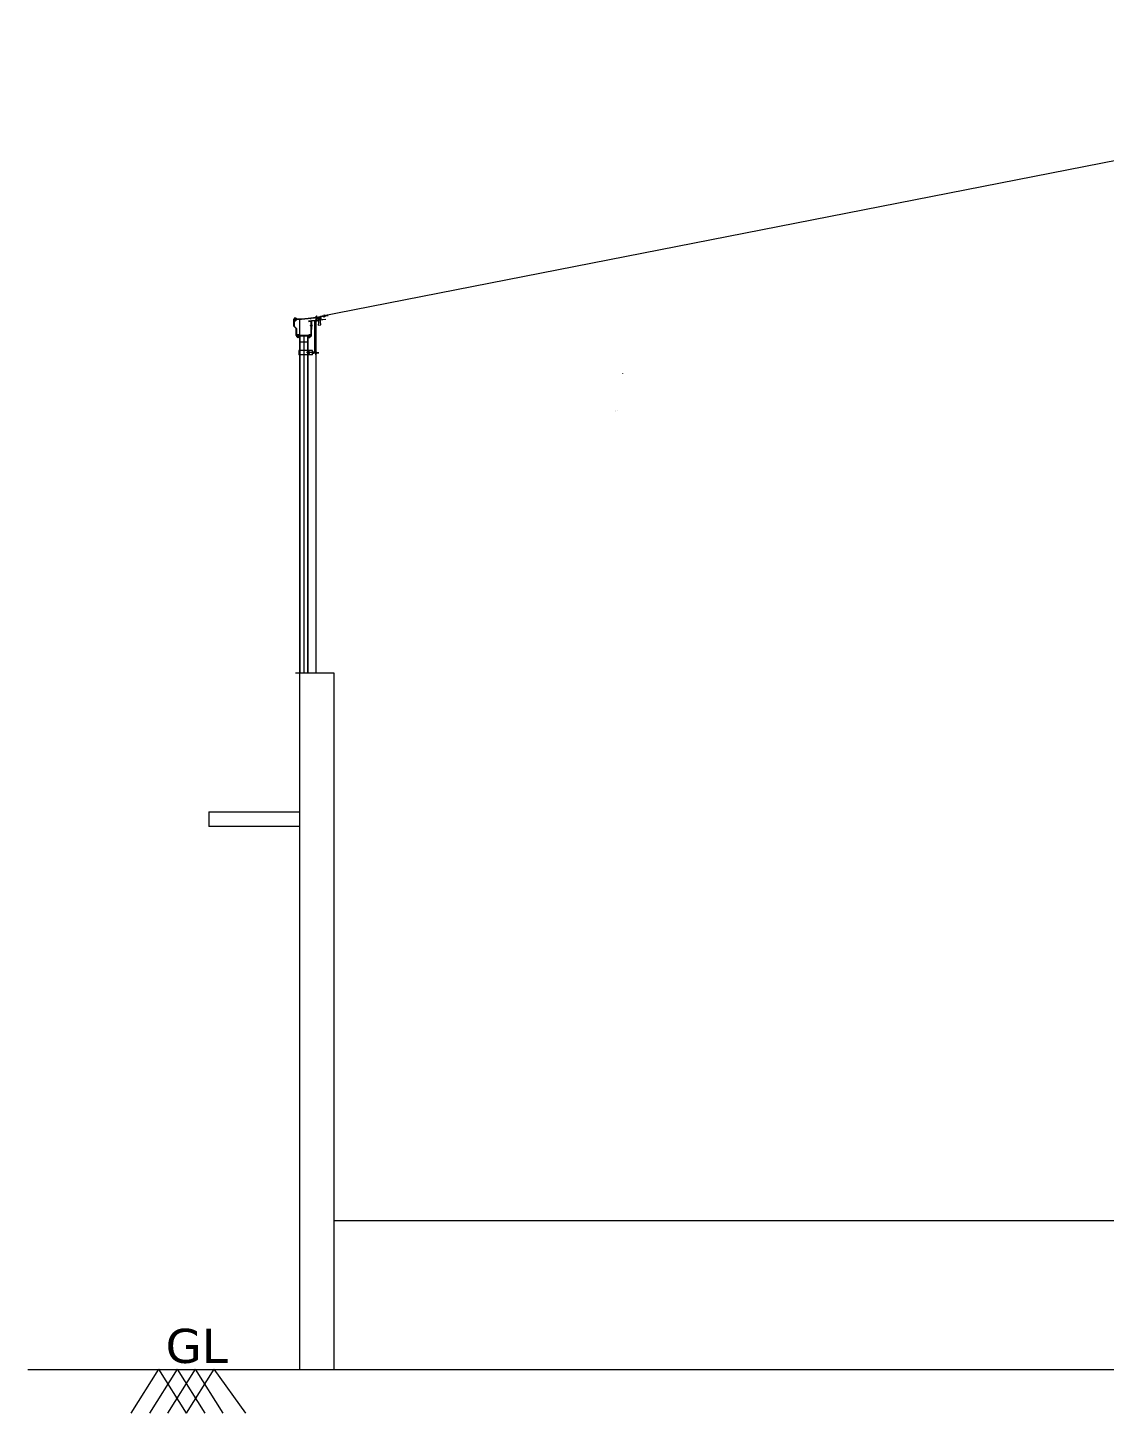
# Model space of a CAD drawing. Header units: metres. Extents: x 1610 to 5629, y 732 to 3974.
# Drawn here: x 1609.51 to 1616.73, y 902.48 to 911.77 of the extents above; entities that cross this region are included whole.
import ezdxf
from ezdxf.enums import TextEntityAlignment as Align

# ---------------------------------------------------------------- set-up
doc = ezdxf.new("R2010")
doc.units = ezdxf.units.M
doc.header["$MEASUREMENT"] = 0
doc.layers.get('0').update_dxf_attribs({"lineweight": 0})
doc.styles.get("Standard").update_dxf_attribs({"font": 'verdana.ttf', "height": 0.23})

# ---------------------------------------------------------------- blocks, each defined once
blk = doc.blocks.new('SRW-20')
for p, q in [((-5.1, 1.7), (-2.7, 2)), ((-5.1, 1.7), (-5.1, 1.4)), ((-5.1, 1.4), (5.1, 1.4)), ((-3.4, 1.4), (-3.4, 0)), ((-3.4, 0), (3.4, 0)), ((-2.7, 4.7), (-2.7, 2)), ((-2.7, 2), (2.7, 2)), ((-2, 5.4), (2, 5.4)), ((-1.4, 4.7), (-1.4, 2)), ((1.4, 4.7), (1.4, 2)), ((2.7, 4.7), (2.7, 2)), ((5.1, 1.7), (2.7, 2)), ((3.4, 1.4), (3.4, 0)), ((5.1, 1.7), (5.1, 1.4)), ((-1.9, -0.4), (-1.4, 0)), ((-1.9, -1.9), (-1.4, -1.4)), ((-1.9, -3.3), (-1.4, -2.9)), ((-1.9, -4.7), (-1.4, -4.3)), ((-1.9, -6.1), (-1.4, -5.7)), ((-1.9, -7.5), (-1.4, -7.1)), ((-1.9, -8.9), (-1.4, -8.5)), ((-1.8, -0.6), (-1.4, -0.7)), ((-1.8, -2), (-1.4, -2.1)), ((-1.8, -3.4), (-1.4, -3.5)), ((-1.8, -4.9), (-1.4, -5)), ((-1.8, -6.3), (-1.4, -6.4)), ((-1.8, -7.7), (-1.4, -7.8)), ((-1.8, -9.1), (-1.4, -9.2)), ((-1.4, 0), (-1.4, 0)), ((-1.4, -0.7), (-1.4, -1.4)), ((-1.4, -2.1), (-1.4, -2.8)), ((-1.4, -3.5), (-1.4, -4.3)), ((-1.4, -5), (-1.4, -5.7)), ((-1.4, -6.4), (-1.4, -7.1)), ((-1.4, -7.8), (-1.4, -8.5)), ((-1.4, -9.2), (-1.4, -9.9)), ((-1.4, -9.9), (1.4, -9.9)), ((-1.4, -9.9), (-1.4, -12.6)), ((-1.4, -12.6), (0, -14.6)), ((-1.3, -0.7), (0.9, 0)), ((-1.3, -1.4), (1.3, -0.6)), ((-1.3, -2.1), (1.3, -1.3)), ((-1.3, -2.8), (1.3, -2)), ((-1.3, -3.5), (1.3, -2.7)), ((-1.3, -4.2), (1.3, -3.4)), ((-1.3, -5), (1.3, -4.1)), ((-1.3, -5.7), (1.3, -4.8)), ((-1.3, -6.4), (1.3, -5.5)), ((-1.3, -7.1), (1.3, -6.3)), ((-1.3, -7.8), (1.3, -7)), ((-1.3, -8.5), (1.3, -7.7)), ((-1.3, -9.2), (1.3, -8.4)), ((-1.1, -9.9), (1.3, -9.1)), ((0, -14.6), (1, -9.9)), ((0, -14.6), (1.4, -12.6)), ((1.1, -9.9), (1.3, -9.8)), ((1.4, 0), (1.4, -0.6)), ((1.8, -0.7), (1.4, -0.6)), ((1.4, -1.3), (1.9, -0.9)), ((1.4, -1.3), (1.4, -2)), ((1.8, -2.1), (1.4, -2)), ((1.4, -2.7), (1.9, -2.3)), ((1.4, -2.7), (1.4, -3.4)), ((1.8, -3.5), (1.4, -3.4)), ((1.4, -4.1), (1.9, -3.7)), ((1.4, -4.1), (1.4, -4.8)), ((1.8, -4.9), (1.4, -4.8)), ((1.4, -5.5), (1.9, -5.1)), ((1.4, -5.5), (1.4, -6.3)), ((1.8, -6.3), (1.4, -6.3)), ((1.4, -6.9), (1.9, -6.5)), ((1.4, -7), (1.4, -7.7)), ((1.8, -7.8), (1.4, -7.7)), ((1.4, -8.4), (1.9, -7.9)), ((1.4, -8.4), (1.4, -9.1)), ((1.8, -9.2), (1.4, -9.1)), ((1.4, -9.8), (1.9, -9.4)), ((1.4, -9.8), (1.4, -9.9)), ((1.4, -9.9), (1.4, -12.6))]:
    blk.add_line(p, q)
for centre, radius, start, end in [((-2, 4.7), 0.676, 0, 180), ((0, 3.7), 1.69, 36.8699, 143.1301), ((-1.3, -0.1), 0.101, 107.24924, 129.82948), ((2, 4.7), 0.676, 0, 180), ((-1.8, -0.5), 0.101, 129.82948, 257.97276), ((-1.8, -1.9), 0.101, 129.82948, 257.97276), ((-1.8, -3.3), 0.101, 129.82948, 257.97276), ((-1.8, -4.8), 0.101, 129.82948, 257.97276), ((-1.8, -6.2), 0.101, 129.82948, 257.97276), ((-1.8, -7.6), 0.101, 129.82948, 257.97276), ((-1.8, -9), 0.101, 129.82948, 257.97276), ((-1.4, -0.6), 0.101, 257.97276, 287.24924), ((-1.3, -1.5), 0.101, 107.24924, 129.82948), ((-1.4, -2), 0.101, 257.97276, 287.24924), ((-1.3, -2.9), 0.101, 107.24924, 129.82948), ((-1.4, -3.4), 0.101, 257.97276, 287.24924), ((-1.3, -4.3), 0.101, 107.24924, 129.82948), ((-1.4, -4.9), 0.101, 257.97276, 287.24924), ((-1.3, -5.8), 0.101, 107.24924, 129.82948), ((-1.4, -6.3), 0.101, 257.97276, 287.24924), ((-1.3, -7.2), 0.101, 107.24924, 129.82948), ((-1.4, -7.7), 0.101, 257.97276, 287.24924), ((-1.3, -8.6), 0.101, 107.24924, 129.82948), ((-1.4, -9.1), 0.101, 257.97276, 287.24924), ((1.4, -0.7), 0.101, 77.97276, 107.24924), ((1.3, -1.2), 0.101, 287.24924, 309.82948), ((1.3, -1.2), 0.101, 287.24924, 309.82948), ((1.4, -2.1), 0.101, 77.97276, 107.24924), ((1.3, -2.6), 0.101, 287.24924, 309.82948), ((1.3, -2.6), 0.101, 287.24924, 309.82948), ((1.4, -3.5), 0.101, 77.97276, 107.24924), ((1.4, -3.5), 0.101, 77.97276, 107.24924), ((1.3, -4), 0.101, 287.24924, 309.82948), ((1.4, -4.9), 0.101, 77.97276, 107.24924), ((1.3, -5.4), 0.101, 287.24924, 309.82948), ((1.4, -6.4), 0.101, 77.97276, 107.24924), ((1.3, -6.9), 0.101, 287.24924, 309.82948), ((1.4, -7.8), 0.101, 77.97276, 107.24924), ((1.3, -8.3), 0.101, 287.24924, 309.82948), ((1.4, -9.2), 0.101, 77.97276, 107.24924), ((1.3, -9.7), 0.101, 287.24924, 309.82948), ((1.8, -0.8), 0.101, 309.82948, 77.97276), ((1.8, -2.2), 0.101, 309.82948, 77.97276), ((1.8, -3.6), 0.101, 309.82948, 77.97276), ((1.8, -5), 0.101, 309.82948, 77.97276), ((1.8, -6.4), 0.101, 309.82948, 77.97276), ((1.8, -7.9), 0.101, 309.82948, 77.97276), ((1.8, -9.3), 0.101, 309.82948, 77.97276)]:
    blk.add_arc(centre, radius, start, end)
blk = doc.blocks.new('SRW-55')
for p, q in [((-7, 2), (-4, 3)), ((-7, 2), (7, 2)), ((-7, 2), (-7, 2)), ((-5, 2), (-5, 0)), ((-5, 0), (5, 0)), ((-4, 6), (-4, 3)), ((-4, 3), (4, 3)), ((-3, 7), (3, 7)), ((-2, 6), (-2, 3)), ((-2, -1), (0, 0)), ((-2, 0), (-2, -1)), ((2, 6), (2, 3)), ((2, 0), (2, 0)), ((4, 6), (4, 3)), ((7, 2), (4, 3)), ((5, 2), (5, 0)), ((7, 2), (7, 2)), ((-2, -2), (2, 0)), ((-2, -1), (-2, -1)), ((-2, -1), (-2, -2)), ((-2, -2), (2, -1)), ((-2, -3), (2, -2)), ((-2, -3), (-2, -2)), ((-2, -2), (-2, -2)), ((-2, -3), (-2, -3)), ((-2, -4), (2, -3)), ((-2, -3), (-2, -4)), ((-2, -5), (2, -4)), ((-2, -5), (-2, -4)), ((-2, -5), (-2, -30)), ((-2, -5), (-2, -5)), ((-2, -30), (-2, -31)), ((-2, -31), (2, -30)), ((-2, -32), (2, -31)), ((-2, -32), (-2, -31)), ((-2, -32), (-2, -33)), ((-2, -33), (2, -32)), ((-2, -32), (-2, -32)), ((-2, -34), (2, -33)), ((-2, -34), (-2, -33)), ((-2, -34), (-2, -35)), ((-2, -35), (2, -34)), ((-2, -34), (-2, -34)), ((-2, -36), (2, -35)), ((-2, -36), (-2, -35)), ((-2, -36), (-2, -37)), ((-2, -37), (2, -36)), ((-2, -36), (-2, -36)), ((-2, -37), (-2, -37)), ((-2, -38), (2, -37)), ((-2, -38), (-2, -39)), ((-2, -38), (-2, -38)), ((-2, -39), (2, -38)), ((-2, -40), (2, -39)), ((-2, -39), (-2, -39)), ((-2, -40), (-2, -41)), ((-2, -41), (2, -40)), ((-2, -40), (-2, -40)), ((-2, -41), (2, -41)), ((-2, -41), (-2, -41)), ((-2, -41), (-2, -45)), ((-2, -45), (0, -48)), ((-1, -41), (2, -41)), ((0, -48), (1, -41)), ((0, -48), (2, -45)), ((2, 0), (2, -1)), ((2, -1), (2, -1)), ((2, -2), (2, -2)), ((2, -2), (2, -3)), ((2, -3), (2, -3)), ((2, -4), (2, -4)), ((2, -4), (2, -5)), ((2, -5), (2, -30)), ((2, -30), (2, -30)), ((2, -30), (2, -31)), ((2, -31), (2, -32)), ((2, -32), (2, -32)), ((2, -32), (2, -33)), ((2, -33), (2, -34)), ((2, -34), (2, -34)), ((2, -34), (2, -35)), ((2, -35), (2, -36)), ((2, -36), (2, -36)), ((2, -36), (2, -37)), ((2, -37), (2, -38)), ((2, -38), (2, -39)), ((2, -38), (2, -38)), ((2, -39), (2, -40)), ((2, -40), (2, -40)), ((2, -40), (2, -40)), ((2, -41), (2, -41)), ((2, -41), (2, -45))]:
    blk.add_line(p, q)
for centre, radius, start, end in [((-3, 6), 0.902, 360, 180), ((0, 5), 2.25, 36.8699, 143.1301), ((3, 6), 0.902, 360, 180), ((-2, -1), 0.135, 129.8295, 257.9728), ((-2, -3), 0.135, 129.8295, 257.9728), ((-2, -5), 0.135, 129.8295, 257.9728), ((-2, -32), 0.135, 129.8295, 257.9728), ((-2, -34), 0.135, 129.8295, 257.9728), ((-2, -36), 0.135, 129.8295, 257.9728), ((-2, -38), 0.135, 129.8295, 257.9728), ((-2, -39), 0.135, 129.8295, 257.9728), ((-2, -41), 0.135, 129.8295, 233.3696), ((-2, -1), 0.135, 107.2492, 129.8295), ((-2, -1), 0.135, 257.9728, 287.2492), ((-2, -3), 0.135, 107.2492, 129.8295), ((-2, -3), 0.135, 257.9728, 287.2492), ((-2, -4), 0.135, 107.2492, 129.8295), ((-2, -5), 0.135, 257.9728, 287.2492), ((-2, -31), 0.135, 107.2492, 129.8295), ((-2, -32), 0.135, 257.9728, 287.2492), ((-2, -33), 0.135, 107.2492, 129.8295), ((-2, -34), 0.135, 257.9728, 287.2492), ((-2, -35), 0.135, 107.2492, 129.8295), ((-2, -36), 0.135, 257.9728, 287.2492), ((-2, -37), 0.135, 107.2492, 129.8295), ((-2, -38), 0.135, 257.9728, 287.2492), ((-2, -39), 0.135, 107.2492, 129.8295), ((-2, -40), 0.135, 257.9728, 287.2492), ((-2, -41), 0.135, 107.2492, 129.8295), ((2, 0), 0.135, 287.2492, 309.8295), ((2, -1), 0.135, 77.9728, 107.2492), ((2, -2), 0.135, 309.8295, 77.9728), ((2, -2), 0.135, 287.2492, 309.8295), ((2, -3), 0.135, 77.9728, 107.2492), ((2, -3), 0.135, 309.8295, 77.9728), ((2, -4), 0.135, 287.2492, 309.8295), ((2, -30), 0.135, 77.9728, 107.2492), ((2, -30), 0.135, 309.8295, 77.9728), ((2, -31), 0.135, 287.2492, 309.8295), ((2, -32), 0.135, 77.9728, 107.2492), ((2, -32), 0.135, 309.8295, 77.9728), ((2, -33), 0.135, 287.2492, 309.8295), ((2, -34), 0.135, 77.9728, 107.2492), ((2, -34), 0.135, 309.8295, 77.9728), ((2, -35), 0.135, 287.2492, 309.8295), ((2, -36), 0.135, 77.9728, 107.2492), ((2, -36), 0.135, 309.8295, 77.9728), ((2, -37), 0.135, 287.2492, 309.8295), ((2, -38), 0.135, 77.9728, 107.2492), ((2, -38), 0.135, 309.8295, 77.9728), ((2, -39), 0.135, 287.2492, 309.8295), ((2, -40), 0.135, 77.9728, 107.2492), ((2, -40), 0.135, 309.8295, 77.9728), ((2, -40), 0.135, 287.2492, 309.8295)]:
    blk.add_arc(centre, radius, start, end)

msp = doc.modelspace()

# ---------------------------------------------------------------- hatches: boundary and pattern name
h = msp.add_hatch()
h.set_pattern_fill('ANSI32', scale=0.001399, style=0)
h.set_pattern_definition([(135, (1482.31513513, 920.3593268), (0.0003708921155, 0.0003708921155), []), (135, (1482.31488787, 920.3593268), (0.0003708921155, 0.0003708921155), [])])
h.paths.add_polyline_path([(1611.3269, 909.707), (1611.3269, 909.7078), (1611.3328, 909.7078), (1611.3328, 909.707), (1611.3317, 909.707)])
h.paths.add_polyline_path([(1611.3235, 909.707), (1611.3235, 909.7078), (1611.3269, 909.7078), (1611.3269, 909.707)])
h.paths.add_polyline_path([(1611.3202, 909.707), (1611.3202, 909.7078), (1611.3235, 909.7078), (1611.3235, 909.707)])
h.paths.add_polyline_path([(1611.3202, 909.7078), (1611.3202, 909.707), (1611.314, 909.707), (1611.3135, 909.7078)])
h.paths.add_polyline_path([(1611.3124, 909.707), (1611.3124, 909.7078), (1611.3135, 909.7078), (1611.314, 909.707)])
h = msp.add_hatch()
h.set_pattern_fill('ANSI32', scale=0.001399, style=0)
h.set_pattern_definition([(45, (1401.26454104, 920.3593268), (-0.0003708921155, 0.0003708921155), []), (45, (1401.2647883, 920.3593268), (-0.0003708921155, 0.0003708921155), [])])
h.paths.add_polyline_path([(1611.3969, 909.707), (1611.3969, 909.7078), (1611.391, 909.7078), (1611.391, 909.707), (1611.3921, 909.707)])
h.paths.add_polyline_path([(1611.4002, 909.707), (1611.4002, 909.7078), (1611.3969, 909.7078), (1611.3969, 909.707)])
h.paths.add_polyline_path([(1611.4036, 909.707), (1611.4036, 909.7078), (1611.4002, 909.7078), (1611.4002, 909.707)])
h.paths.add_polyline_path([(1611.4036, 909.7078), (1611.4036, 909.707), (1611.4097, 909.707), (1611.4102, 909.7078)])
h.paths.add_polyline_path([(1611.4114, 909.707), (1611.4114, 909.7078), (1611.4102, 909.7078), (1611.4097, 909.707)])

# ---------------------------------------------------------------- linework, layer by layer
at = {"color": 7}
for p, q in [((1621.335, 911.7737), (1611.4733, 909.8373)), ((1611.3139, 909.8204, -0.9094), (1611.2949, 909.8204, -0.9094)), ((1611.2949, 909.8204, -0.9094), (1611.2949, 909.7725, -0.9094)), ((1611.2949, 909.7725, -0.9094), (1611.3107, 909.7566, -0.9094)), ((1611.296, 909.7729, -23.7325), (1611.296, 909.8193, -23.7325)), ((1611.296, 909.8193, -23.7325), (1611.3139, 909.8193, -23.7325)), ((1611.3118, 909.7571, -23.7325), (1611.296, 909.7729, -23.7325)), ((1611.3139, 909.8181, -23.7325), (1611.2971, 909.8181, -23.7325)), ((1611.2971, 909.8181, -23.7325), (1611.2971, 909.7734, -23.7325)), ((1611.2971, 909.7734, -23.7325), (1611.3129, 909.7576, -23.7325)), ((1611.2977, 909.8226), (1611.347, 909.8226)), ((1611.2977, 909.8204), (1611.2977, 909.8226)), ((1611.2977, 909.8204), (1611.3472, 909.8204)), ((1611.2987, 909.8265), (1611.2987, 909.8226)), ((1611.3121, 909.8226), (1611.2987, 909.8226)), ((1611.2987, 909.8138), (1611.2987, 909.8177)), ((1611.3121, 909.8177), (1611.2987, 909.8177)), ((1611.3104, 909.8271), (1611.3003, 909.8271)), ((1611.3104, 909.8133), (1611.3003, 909.8133)), ((1611.302, 909.8271), (1611.302, 909.8133)), ((1611.3026, 909.8128), (1611.302, 909.8124)), ((1611.3082, 909.8102), (1611.302, 909.8124)), ((1611.302, 909.8124), (1611.3026, 909.8116)), ((1611.3026, 909.8116), (1611.302, 909.8112)), ((1611.302, 909.8112), (1611.3026, 909.8104)), ((1611.3082, 909.809), (1611.302, 909.8112)), ((1611.3026, 909.8104), (1611.302, 909.81)), ((1611.302, 909.81), (1611.3026, 909.8092)), ((1611.3082, 909.8078), (1611.302, 909.81)), ((1611.3026, 909.8092), (1611.302, 909.8088)), ((1611.302, 909.8088), (1611.3026, 909.808)), ((1611.3044, 909.808), (1611.302, 909.8088)), ((1611.3023, 909.8133), (1611.3026, 909.8128)), ((1611.3087, 909.8105), (1611.3026, 909.8128)), ((1611.3087, 909.8093), (1611.3026, 909.8116)), ((1611.3087, 909.8082), (1611.3026, 909.8104)), ((1611.3063, 909.8079), (1611.3026, 909.8092)), ((1611.3026, 909.808), (1611.3054, 909.8072)), ((1611.3082, 909.8078), (1611.3026, 909.808)), ((1611.3082, 909.8113), (1611.303, 909.8133)), ((1611.3087, 909.8117), (1611.3046, 909.8133)), ((1611.3054, 909.8044), (1611.3054, 909.8289)), ((1611.3082, 909.8078), (1611.3054, 909.8072)), ((1611.3082, 909.8125), (1611.3062, 909.8133)), ((1611.3087, 909.8129), (1611.3079, 909.8133)), ((1611.3087, 909.8129), (1611.3082, 909.8125)), ((1611.3082, 909.8125), (1611.3087, 909.8117)), ((1611.3087, 909.8117), (1611.3082, 909.8113)), ((1611.3082, 909.8113), (1611.3087, 909.8105)), ((1611.3087, 909.8105), (1611.3082, 909.8102)), ((1611.3082, 909.8102), (1611.3087, 909.8093)), ((1611.3087, 909.8093), (1611.3082, 909.809)), ((1611.3082, 909.809), (1611.3087, 909.8082)), ((1611.3087, 909.8082), (1611.3082, 909.8078)), ((1611.3087, 909.8271), (1611.3087, 909.8133)), ((1611.3121, 909.8265), (1611.3121, 909.8226)), ((1611.3121, 909.8138), (1611.3121, 909.8177)), ((1611.3139, 909.8193, -23.7325), (1611.3139, 909.8181, -23.7325)), ((1611.3339, 909.8226, 18.159), (1611.3339, 909.8204, 18.1547)), ((1611.335, 902.7737), (1611.335, 909.8226)), ((1611.335, 909.8226, 18.1523), (1611.335, 909.8204, 18.148)), ((1611.347, 909.8226), (1611.479, 909.8358)), ((1611.3472, 909.8204), (1611.4793, 909.8336)), ((1611.3619, 909.8241, 18.1552), (1611.3619, 909.8219, 18.1508)), ((1611.3887, 909.8268, 18.1604), (1611.3887, 909.8245, 18.156)), ((1611.3897, 909.8246, -53.2881), (1611.3897, 909.8269, -53.3372)), ((1611.3899, 909.8269, 18.1673), (1611.3899, 909.8247, 18.1629)), ((1611.4131, 909.8073, -0.9094), (1611.3939, 909.8054, -0.9094)), ((1611.394, 909.8046, -23.7325), (1611.412, 909.8064, -23.7325)), ((1611.3941, 909.8035, -23.7325), (1611.394, 909.8046, -23.7325)), ((1611.4108, 909.8051, -23.7325), (1611.3941, 909.8035, -23.7325)), ((1611.4096, 909.8204), (1611.4096, 909.825)), ((1611.4096, 909.8204), (1611.4104, 909.8204)), ((1611.4104, 909.8204), (1611.4104, 909.825)), ((1611.526, 909.8419), (1611.4108, 909.8271)), ((1611.4108, 909.71, -23.7325), (1611.4108, 909.8051, -23.7325)), ((1611.412, 909.8064, -23.7325), (1611.412, 909.7089, -23.7325)), ((1611.4131, 909.7078, -0.9094), (1611.4131, 909.8073, -0.9094)), ((1611.509, 909.8166, -0.9094), (1611.4139, 909.8072, -0.9094)), ((1611.4139, 909.8072, -0.9094), (1611.4139, 909.7519, -0.9094)), ((1611.5091, 909.8161, -0.9094), (1611.4144, 909.8067, -0.9094)), ((1611.4144, 909.8067, -0.9094), (1611.4144, 909.7519, -0.9094)), ((1611.4347, 909.8064), (1611.4341, 909.5923)), ((1611.4632, 909.8092), (1611.4347, 909.8064)), ((1611.4456, 907.4444, -23.3089), (1611.4456, 909.8385, -55.5478)), ((1611.4506, 909.8029), (1611.447, 909.8386)), ((1611.4557, 909.7848), (1611.4608, 909.779)), ((1611.4608, 909.779), (1611.4763, 909.7813)), ((1611.463, 909.8115), (1611.4613, 909.8284)), ((1611.4797, 909.8131), (1611.4613, 909.8284)), ((1611.463, 909.8115), (1611.478, 909.8301)), ((1611.4632, 909.7879), (1611.4632, 909.8092)), ((1611.4697, 909.8369), (1611.4872, 909.8391)), ((1611.4763, 909.7813), (1611.4698, 909.8369)), ((1611.4797, 909.8131), (1611.478, 909.8301)), ((1611.4872, 909.8391), (1611.4956, 909.8345)), ((1611.4972, 909.8438), (1611.4972, 909.8438)), ((1611.4973, 909.844), (1611.5016, 909.8445)), ((1611.4974, 909.8437), (1611.5016, 909.8441)), ((1611.4977, 909.8455), (1611.4978, 909.8442)), ((1611.4978, 909.8457), (1611.4982, 909.8457)), ((1611.4982, 909.8457), (1611.5004, 909.846)), ((1611.4985, 909.8458), (1611.5001, 909.8459)), ((1611.4986, 909.8431), (1611.5005, 909.8436)), ((1611.4986, 909.8431), (1611.4989, 909.8433)), ((1611.4986, 909.8431), (1611.4989, 909.843)), ((1611.4987, 909.8456), (1611.4988, 909.8442)), ((1611.4987, 909.8424), (1611.5006, 909.843)), ((1611.4987, 909.8424), (1611.499, 909.8426)), ((1611.4987, 909.8424), (1611.499, 909.8424)), ((1611.4987, 909.8418), (1611.5007, 909.8423)), ((1611.4987, 909.8418), (1611.499, 909.842)), ((1611.4987, 909.8418), (1611.4991, 909.8417)), ((1611.4988, 909.8438), (1611.4989, 909.8433)), ((1611.4988, 909.8411), (1611.5007, 909.8417)), ((1611.4988, 909.8411), (1611.4991, 909.8413)), ((1611.4988, 909.8411), (1611.4991, 909.8411)), ((1611.4989, 909.8433), (1611.5002, 909.8437)), ((1611.4989, 909.843), (1611.5002, 909.8434)), ((1611.4989, 909.843), (1611.499, 909.8426)), ((1611.4989, 909.8405), (1611.5008, 909.841)), ((1611.4989, 909.8405), (1611.4992, 909.8407)), ((1611.4989, 909.8405), (1611.4992, 909.8404)), ((1611.499, 909.8426), (1611.5002, 909.843)), ((1611.499, 909.8424), (1611.5003, 909.8427)), ((1611.499, 909.842), (1611.5003, 909.8424)), ((1611.499, 909.8424), (1611.499, 909.842)), ((1611.499, 909.8398), (1611.5009, 909.8404)), ((1611.499, 909.8398), (1611.4993, 909.84)), ((1611.499, 909.8398), (1611.4993, 909.8398)), ((1611.499, 909.8392), (1611.5009, 909.8397)), ((1611.499, 909.8392), (1611.4993, 909.8394)), ((1611.499, 909.8392), (1611.4994, 909.8391)), ((1611.4991, 909.8417), (1611.5003, 909.8421)), ((1611.4991, 909.8417), (1611.4991, 909.8413)), ((1611.4991, 909.8413), (1611.5004, 909.8417)), ((1611.4991, 909.8411), (1611.5004, 909.8414)), ((1611.4991, 909.8411), (1611.4992, 909.8407)), ((1611.4992, 909.8407), (1611.5005, 909.8411)), ((1611.4992, 909.8404), (1611.5005, 909.8408)), ((1611.4992, 909.8404), (1611.4993, 909.84)), ((1611.4993, 909.84), (1611.5005, 909.8404)), ((1611.4993, 909.8398), (1611.5006, 909.8401)), ((1611.4993, 909.8398), (1611.4993, 909.8394)), ((1611.4993, 909.8394), (1611.5006, 909.8398)), ((1611.4994, 909.8391), (1611.5006, 909.8395)), ((1611.4994, 909.8391), (1611.4995, 909.8381)), ((1611.4994, 909.8391), (1611.4994, 909.8388)), ((1611.4994, 909.8385), (1611.4995, 909.8381)), ((1611.4995, 909.8381), (1611.4999, 909.8339)), ((1611.4997, 909.8387), (1611.501, 909.8391)), ((1611.4997, 909.8387), (1611.5, 909.8389)), ((1611.4997, 909.8387), (1611.5, 909.8386)), ((1611.4999, 909.8339), (1611.4998, 909.8372)), ((1611.5006, 909.8336), (1611.4999, 909.8339)), ((1611.5, 909.8457), (1611.5001, 909.8443)), ((1611.5, 909.8389), (1611.5007, 909.8391)), ((1611.5, 909.8386), (1611.5007, 909.8389)), ((1611.5001, 909.844), (1611.5002, 909.8437)), ((1611.5002, 909.8437), (1611.5005, 909.8436)), ((1611.5002, 909.8434), (1611.5005, 909.8436)), ((1611.5002, 909.8434), (1611.5002, 909.843)), ((1611.5002, 909.843), (1611.5006, 909.843)), ((1611.5003, 909.8427), (1611.5006, 909.843)), ((1611.5003, 909.8427), (1611.5003, 909.8424)), ((1611.5003, 909.8421), (1611.5007, 909.8423)), ((1611.5003, 909.8421), (1611.5004, 909.8417)), ((1611.5003, 909.8383), (1611.5007, 909.8383)), ((1611.5004, 909.846), (1611.5008, 909.846)), ((1611.5004, 909.8417), (1611.5007, 909.8417)), ((1611.5004, 909.8414), (1611.5007, 909.8417)), ((1611.5004, 909.8414), (1611.5005, 909.8411)), ((1611.5005, 909.8411), (1611.5008, 909.841)), ((1611.5005, 909.8408), (1611.5008, 909.841)), ((1611.5005, 909.8408), (1611.5005, 909.8404)), ((1611.5005, 909.8404), (1611.5009, 909.8404)), ((1611.5006, 909.8401), (1611.5009, 909.8404)), ((1611.5006, 909.8401), (1611.5006, 909.8398)), ((1611.5006, 909.8398), (1611.5009, 909.8397)), ((1611.5006, 909.8395), (1611.5009, 909.8397)), ((1611.5006, 909.8395), (1611.5007, 909.8391)), ((1611.5006, 909.8336), (1611.5008, 909.8354)), ((1611.5006, 909.8336), (1611.5012, 909.8341)), ((1611.5007, 909.8391), (1611.501, 909.8391)), ((1611.5007, 909.8389), (1611.501, 909.8391)), ((1611.5007, 909.8389), (1611.5008, 909.8382)), ((1611.5007, 909.8389), (1611.5007, 909.8385)), ((1611.5008, 909.8382), (1611.5012, 909.8341)), ((1611.5008, 909.8338), (1611.5008, 909.837)), ((1611.5009, 909.8459), (1611.5011, 909.8445)), ((1611.5017, 909.8443), (1611.5017, 909.8443)), ((1611.3107, 909.7566, -0.9094), (1611.3107, 909.7078, -0.9094)), ((1611.3107, 909.7078, -0.9094), (1611.4131, 909.7078, -0.9094)), ((1611.3118, 909.7089, -23.7325), (1611.3118, 909.7571, -23.7325)), ((1611.412, 909.7089, -23.7325), (1611.3118, 909.7089, -23.7325)), ((1611.3124, 909.707), (1611.3124, 909.7078)), ((1611.335, 909.707), (1611.3124, 909.707)), ((1611.3124, 909.707), (1611.3124, 909.7058)), ((1611.335, 909.7058), (1611.3124, 909.7058)), ((1611.3129, 909.7576, -23.7325), (1611.3129, 909.71, -23.7325)), ((1611.3129, 909.71, -23.7325), (1611.4108, 909.71, -23.7325)), ((1611.3168, 909.7128), (1611.3168, 909.7089)), ((1611.3302, 909.7089), (1611.3168, 909.7089)), ((1611.3302, 909.7053), (1611.3168, 909.7053)), ((1611.3168, 909.7014), (1611.3168, 909.7053)), ((1611.3286, 909.7134), (1611.3185, 909.7134)), ((1611.3286, 909.7009), (1611.3185, 909.7009)), ((1611.3202, 909.7128), (1611.3202, 909.7014)), ((1611.3207, 909.7004), (1611.3202, 909.7)), ((1611.3202, 909.7), (1611.3207, 909.6992)), ((1611.3263, 909.6978), (1611.3202, 909.7)), ((1611.3207, 909.6992), (1611.3202, 909.6988)), ((1611.3202, 909.6988), (1611.3207, 909.698)), ((1611.3263, 909.6966), (1611.3202, 909.6988)), ((1611.3207, 909.698), (1611.3202, 909.6977)), ((1611.3202, 909.6977), (1611.3207, 909.6968)), ((1611.3263, 909.6954), (1611.3202, 909.6977)), ((1611.3207, 909.6968), (1611.3202, 909.6965)), ((1611.3226, 909.6956), (1611.3202, 909.6965)), ((1611.3202, 909.6965), (1611.3207, 909.6957)), ((1611.3204, 909.7009), (1611.3207, 909.7004)), ((1611.3269, 909.6982), (1611.3207, 909.7004)), ((1611.3269, 909.697), (1611.3207, 909.6992)), ((1611.3269, 909.6958), (1611.3207, 909.698)), ((1611.3245, 909.6955), (1611.3207, 909.6968)), ((1611.3263, 909.6954), (1611.3207, 909.6957)), ((1611.3207, 909.6957), (1611.3235, 909.6948)), ((1611.3263, 909.699), (1611.3212, 909.7009)), ((1611.3269, 909.6993), (1611.3228, 909.7009)), ((1611.3235, 909.7183), (1611.3235, 909.7007)), ((1611.3235, 909.7183), (1611.3235, 909.694)), ((1611.3263, 909.6954), (1611.3235, 909.6948)), ((1611.3263, 909.7001), (1611.3244, 909.7009)), ((1611.3269, 909.7005), (1611.326, 909.7009)), ((1611.3269, 909.7005), (1611.3263, 909.7001)), ((1611.3263, 909.7001), (1611.3269, 909.6993)), ((1611.3269, 909.6993), (1611.3263, 909.699)), ((1611.3263, 909.699), (1611.3269, 909.6982)), ((1611.3269, 909.6982), (1611.3263, 909.6978)), ((1611.3263, 909.6978), (1611.3269, 909.697)), ((1611.3269, 909.697), (1611.3263, 909.6966)), ((1611.3263, 909.6966), (1611.3269, 909.6958)), ((1611.3269, 909.6958), (1611.3263, 909.6954)), ((1611.3269, 909.7128), (1611.3269, 909.7014)), ((1611.3302, 909.7128), (1611.3302, 909.7089)), ((1611.3302, 909.7014), (1611.3302, 909.7053)), ((1611.3328, 909.707), (1611.3328, 909.7078)), ((1611.335, 909.71, 17.9328), (1611.335, 907.4444, 2.1912)), ((1611.3367, 909.7089), (1611.3367, 909.6664)), ((1611.3619, 909.71, 17.9327), (1611.3619, 907.4444, 2.1912)), ((1611.3871, 909.7089), (1611.3871, 909.6664)), ((1611.3871, 909.7083), (1611.3871, 909.6664)), ((1611.3887, 909.71, 17.9327), (1611.3887, 907.4444, 2.1912)), ((1611.3897, 907.4444, -21.8976), (1611.3897, 909.71, -50.785)), ((1611.3899, 909.71, 17.9393), (1611.3899, 907.4444, 2.196)), ((1611.3899, 909.7058), (1611.4114, 909.7058)), ((1611.391, 909.707), (1611.391, 909.7078)), ((1611.391, 909.707), (1611.4114, 909.707)), ((1611.3935, 909.7128), (1611.3935, 909.7089)), ((1611.3935, 909.7089), (1611.4069, 909.7089)), ((1611.3935, 909.7053), (1611.4069, 909.7053)), ((1611.3935, 909.7014), (1611.3935, 909.7053)), ((1611.3952, 909.7134), (1611.4053, 909.7134)), ((1611.3952, 909.7009), (1611.4053, 909.7009)), ((1611.3969, 909.7128), (1611.3969, 909.7014)), ((1611.3969, 909.6993), (1611.401, 909.7009)), ((1611.3969, 909.7005), (1611.3978, 909.7009)), ((1611.3969, 909.7005), (1611.3974, 909.7001)), ((1611.3969, 909.6982), (1611.403, 909.7004)), ((1611.3974, 909.7001), (1611.3969, 909.6993)), ((1611.3969, 909.6993), (1611.3974, 909.699)), ((1611.3969, 909.697), (1611.403, 909.6992)), ((1611.3974, 909.699), (1611.3969, 909.6982)), ((1611.3969, 909.6982), (1611.3974, 909.6978)), ((1611.3969, 909.6958), (1611.403, 909.698)), ((1611.3974, 909.6978), (1611.3969, 909.697)), ((1611.3969, 909.697), (1611.3974, 909.6966)), ((1611.3974, 909.6966), (1611.3969, 909.6958)), ((1611.3969, 909.6958), (1611.3974, 909.6954)), ((1611.3974, 909.699), (1611.4026, 909.7009)), ((1611.3974, 909.7001), (1611.3994, 909.7009)), ((1611.3974, 909.6978), (1611.4036, 909.7)), ((1611.3974, 909.6966), (1611.4036, 909.6988)), ((1611.3974, 909.6954), (1611.4036, 909.6977)), ((1611.3974, 909.6954), (1611.403, 909.6957)), ((1611.3974, 909.6954), (1611.4002, 909.6948)), ((1611.3993, 909.6955), (1611.403, 909.6968)), ((1611.4002, 909.7183), (1611.4002, 909.7007)), ((1611.4002, 909.7183), (1611.4002, 909.694)), ((1611.403, 909.6957), (1611.4002, 909.6948)), ((1611.4012, 909.6956), (1611.4036, 909.6965)), ((1611.4033, 909.7009), (1611.403, 909.7004)), ((1611.403, 909.7004), (1611.4036, 909.7)), ((1611.4036, 909.7), (1611.403, 909.6992)), ((1611.403, 909.6992), (1611.4036, 909.6988)), ((1611.4036, 909.6988), (1611.403, 909.698)), ((1611.403, 909.698), (1611.4036, 909.6977)), ((1611.4036, 909.6977), (1611.403, 909.6968)), ((1611.403, 909.6968), (1611.4036, 909.6965)), ((1611.4036, 909.6965), (1611.403, 909.6957)), ((1611.4036, 909.7128), (1611.4036, 909.7014)), ((1611.4069, 909.7128), (1611.4069, 909.7089)), ((1611.4069, 909.7014), (1611.4069, 909.7053)), ((1611.4114, 909.707), (1611.4114, 909.7078)), ((1611.4114, 909.707), (1611.4114, 909.7058)), ((1611.4148, 909.752, -0.9094), (1611.4146, 909.7543, -0.9094)), ((1611.4154, 909.7522, -0.9094), (1611.4151, 909.7544, -0.9094)), ((1611.3288, 909.6088, 2.1593), (1611.3288, 909.5809, 2.1593)), ((1611.4212, 909.6088), (1611.3288, 909.6088, 2.1593)), ((1611.4212, 909.5809), (1611.3288, 909.5809, 2.1593)), ((1611.3341, 909.6088, 2.1593), (1611.3341, 909.5809, 2.1593)), ((1611.3355, 909.6088, 2.1593), (1611.3355, 909.5809, 2.1593)), ((1611.3367, 909.6664), (1611.3871, 909.6664)), ((1611.3367, 909.6664), (1611.3871, 909.6664)), ((1611.4226, 909.5948, 2.1593), (1611.3802, 909.5948, 2.1593)), ((1611.3872, 909.598, 2.1593), (1611.3872, 909.5917, 2.1593)), ((1611.3876, 909.599, 2.1593), (1611.39, 909.599, 2.1593)), ((1611.3876, 909.5969, 2.1593), (1611.3995, 909.5969, 2.1593)), ((1611.3876, 909.5927, 2.1593), (1611.3995, 909.5927, 2.1593)), ((1611.3876, 909.5906, 2.1593), (1611.39, 909.5906, 2.1593)), ((1611.39, 909.6088, 2.1593), (1611.39, 909.5809, 2.1593)), ((1611.3914, 909.6088, 2.1593), (1611.3914, 909.5809, 2.1593)), ((1611.3932, 909.6088, 2.1593), (1611.3932, 909.5809, 2.1593)), ((1611.3967, 909.6088, 2.1593), (1611.3967, 909.5809, 2.1593)), ((1611.3991, 909.599, 2.1593), (1611.3967, 909.599, 2.1593)), ((1611.3991, 909.5906, 2.1593), (1611.3967, 909.5906, 2.1593)), ((1611.3995, 909.598, 2.1593), (1611.3995, 909.5917, 2.1593)), ((1611.3997, 909.5969, 2.1593), (1611.3995, 909.5964, 2.1593)), ((1611.4004, 909.5969, 2.1593), (1611.3995, 909.5944, 2.1593)), ((1611.4007, 909.5966, 2.1593), (1611.3995, 909.5934, 2.1593)), ((1611.3999, 909.5966, 2.1593), (1611.3995, 909.5954, 2.1593)), ((1611.3995, 909.5929, 2.1593), (1611.3997, 909.5931, 2.1593)), ((1611.4012, 909.5969, 2.1593), (1611.3997, 909.5931, 2.1593)), ((1611.3997, 909.5969, 2.1593), (1611.3999, 909.5966, 2.1593)), ((1611.3997, 909.5931, 2.1593), (1611.4, 909.5927, 2.1593)), ((1611.3999, 909.5966, 2.1593), (1611.4004, 909.5969, 2.1593)), ((1611.4014, 909.5966, 2.1593), (1611.4, 909.5927, 2.1593)), ((1611.4, 909.5927, 2.1593), (1611.4005, 909.5931, 2.1593)), ((1611.4004, 909.5969, 2.1593), (1611.4007, 909.5966, 2.1593)), ((1611.4019, 909.5969, 2.1593), (1611.4005, 909.5931, 2.1593)), ((1611.4005, 909.5931, 2.1593), (1611.4007, 909.5927, 2.1593)), ((1611.4007, 909.5966, 2.1593), (1611.4012, 909.5969, 2.1593)), ((1611.4021, 909.5966, 2.1593), (1611.4007, 909.5927, 2.1593)), ((1611.4007, 909.5927, 2.1593), (1611.4012, 909.5931, 2.1593)), ((1611.4026, 909.5969, 2.1593), (1611.4012, 909.5931, 2.1593)), ((1611.4012, 909.5969, 2.1593), (1611.4014, 909.5966, 2.1593)), ((1611.4012, 909.5931, 2.1593), (1611.4015, 909.5927, 2.1593)), ((1611.4014, 909.5966, 2.1593), (1611.4019, 909.5969, 2.1593)), ((1611.4029, 909.5966, 2.1593), (1611.4015, 909.5927, 2.1593)), ((1611.4015, 909.5927, 2.1593), (1611.402, 909.5931, 2.1593)), ((1611.4019, 909.5969, 2.1593), (1611.4021, 909.5966, 2.1593)), ((1611.4028, 909.5954, 2.1593), (1611.402, 909.5931, 2.1593)), ((1611.402, 909.5931, 2.1593), (1611.4022, 909.5927, 2.1593)), ((1611.4021, 909.5966, 2.1593), (1611.4026, 909.5969, 2.1593)), ((1611.4028, 909.5943, 2.1593), (1611.4022, 909.5927, 2.1593)), ((1611.4022, 909.5927, 2.1593), (1611.4027, 909.5931, 2.1593)), ((1611.4026, 909.5969, 2.1593), (1611.4029, 909.5966, 2.1593)), ((1611.4029, 909.5966, 2.1593), (1611.4027, 909.5931, 2.1593)), ((1611.4027, 909.5931, 2.1593), (1611.4032, 909.5948, 2.1593)), ((1611.4029, 909.5966, 2.1593), (1611.4032, 909.5948, 2.1593)), ((1611.4177, 909.6088), (1611.4177, 909.5809)), ((1611.4429, 909.5809), (1611.4429, 909.6088)), ((1611.4479, 909.5941), (1611.4479, 909.5943)), ((1611.4479, 909.5926), (1611.4479, 909.5941)), ((1611.4479, 909.5928), (1611.4479, 909.5939)), ((1611.4479, 909.5924), (1611.4479, 909.5926)), ((1611.448, 909.5944), (1611.4489, 909.5944)), ((1611.448, 909.5938), (1611.4489, 909.5938)), ((1611.448, 909.5929), (1611.4489, 909.5929)), ((1611.448, 909.5923), (1611.4489, 909.5923)), ((1611.4489, 909.592), (1611.4489, 909.5947)), ((1611.449, 909.5948), (1611.449, 909.5948)), ((1611.449, 909.5919), (1611.449, 909.5919)), ((1611.4491, 909.592), (1611.4491, 909.5947)), ((1611.4491, 909.5938), (1611.456, 909.5938)), ((1611.4491, 909.5929), (1611.4562, 909.5929)), ((1611.4494, 909.5938), (1611.4494, 909.594)), ((1611.4496, 909.5938), (1611.4494, 909.594)), ((1611.4497, 909.5927), (1611.4494, 909.594)), ((1611.4495, 909.5929), (1611.4494, 909.5938)), ((1611.4497, 909.5927), (1611.4495, 909.5929)), ((1611.4496, 909.5938), (1611.4498, 909.5938)), ((1611.4497, 909.5929), (1611.4496, 909.5938)), ((1611.4497, 909.5929), (1611.4499, 909.5929)), ((1611.4497, 909.5927), (1611.4497, 909.5929)), ((1611.4498, 909.5938), (1611.4499, 909.594)), ((1611.4499, 909.5929), (1611.4498, 909.5938)), ((1611.4501, 909.5927), (1611.4499, 909.594)), ((1611.45, 909.5938), (1611.4499, 909.594)), ((1611.4501, 909.5927), (1611.4499, 909.5929)), ((1611.45, 909.5938), (1611.4502, 909.5938)), ((1611.4501, 909.5929), (1611.45, 909.5938)), ((1611.4501, 909.5929), (1611.4504, 909.5929)), ((1611.4501, 909.5927), (1611.4501, 909.5929)), ((1611.4502, 909.5938), (1611.4503, 909.594)), ((1611.4504, 909.5929), (1611.4502, 909.5938)), ((1611.4504, 909.5938), (1611.4503, 909.594)), ((1611.4505, 909.5927), (1611.4503, 909.594)), ((1611.4504, 909.5938), (1611.4506, 909.5938)), ((1611.4505, 909.5929), (1611.4504, 909.5938)), ((1611.4505, 909.5927), (1611.4504, 909.5929)), ((1611.4505, 909.5929), (1611.4508, 909.5929)), ((1611.4505, 909.5927), (1611.4505, 909.5929)), ((1611.4506, 909.5938), (1611.4507, 909.594)), ((1611.4508, 909.5929), (1611.4506, 909.5938)), ((1611.4508, 909.5938), (1611.4507, 909.594)), ((1611.4509, 909.5927), (1611.4507, 909.594)), ((1611.4508, 909.5938), (1611.4511, 909.5938)), ((1611.451, 909.5929), (1611.4508, 909.5938)), ((1611.4509, 909.5927), (1611.4508, 909.5929)), ((1611.4509, 909.5927), (1611.451, 909.5929)), ((1611.451, 909.5929), (1611.4512, 909.5929)), ((1611.4511, 909.5938), (1611.4511, 909.594)), ((1611.4512, 909.5938), (1611.4511, 909.594)), ((1611.4513, 909.5927), (1611.4511, 909.594)), ((1611.4512, 909.5929), (1611.4511, 909.5938)), ((1611.4512, 909.5938), (1611.4515, 909.5938)), ((1611.4514, 909.5929), (1611.4512, 909.5938)), ((1611.4513, 909.5927), (1611.4512, 909.5929)), ((1611.4513, 909.5927), (1611.4514, 909.5929)), ((1611.4514, 909.5929), (1611.4516, 909.5929)), ((1611.4515, 909.5938), (1611.4515, 909.594)), ((1611.4516, 909.5938), (1611.4515, 909.594)), ((1611.4517, 909.5927), (1611.4515, 909.594)), ((1611.4516, 909.5929), (1611.4515, 909.5938)), ((1611.4516, 909.5938), (1611.4519, 909.5938)), ((1611.4518, 909.5929), (1611.4516, 909.5938)), ((1611.4517, 909.5927), (1611.4516, 909.5929)), ((1611.4517, 909.5927), (1611.4518, 909.5929)), ((1611.4518, 909.5929), (1611.452, 909.5929)), ((1611.4519, 909.5938), (1611.4519, 909.594)), ((1611.4521, 909.5938), (1611.4519, 909.594)), ((1611.4522, 909.5927), (1611.4519, 909.594)), ((1611.452, 909.5929), (1611.4519, 909.5938)), ((1611.4522, 909.5927), (1611.452, 909.5929)), ((1611.4521, 909.5938), (1611.4523, 909.5938)), ((1611.4522, 909.5929), (1611.4521, 909.5938)), ((1611.4522, 909.5929), (1611.4529, 909.5929)), ((1611.4522, 909.5929), (1611.4525, 909.5929)), ((1611.4522, 909.5927), (1611.4522, 909.5929)), ((1611.4523, 909.5938), (1611.4524, 909.594)), ((1611.4524, 909.5933), (1611.4523, 909.5938)), ((1611.4524, 909.5938), (1611.4524, 909.594)), ((1611.4526, 909.5938), (1611.4524, 909.594)), ((1611.4527, 909.5927), (1611.4524, 909.594)), ((1611.4525, 909.5938), (1611.4524, 909.594)), ((1611.4525, 909.5931), (1611.4524, 909.594)), ((1611.4525, 909.5929), (1611.4524, 909.5938)), ((1611.4525, 909.5931), (1611.4524, 909.5933)), ((1611.4525, 909.5938), (1611.4529, 909.5938)), ((1611.4525, 909.5938), (1611.4527, 909.5938)), ((1611.4526, 909.5933), (1611.4525, 909.5938)), ((1611.4525, 909.5931), (1611.4526, 909.5933)), ((1611.4527, 909.5927), (1611.4525, 909.5929)), ((1611.4526, 909.5938), (1611.4528, 909.5938)), ((1611.4527, 909.5929), (1611.4526, 909.5938)), ((1611.4526, 909.5929), (1611.4529, 909.5929)), ((1611.4527, 909.5929), (1611.453, 909.5929)), ((1611.4527, 909.5927), (1611.4527, 909.5929)), ((1611.4528, 909.5938), (1611.4529, 909.594)), ((1611.453, 909.5929), (1611.4528, 909.5938)), ((1611.4531, 909.5927), (1611.4529, 909.594)), ((1611.453, 909.5938), (1611.4529, 909.594)), ((1611.453, 909.5938), (1611.4532, 909.5938)), ((1611.4531, 909.5929), (1611.453, 909.5938)), ((1611.4531, 909.5927), (1611.453, 909.5929)), ((1611.4531, 909.5929), (1611.4534, 909.5929)), ((1611.4531, 909.5927), (1611.4531, 909.5929)), ((1611.4532, 909.5938), (1611.4533, 909.594)), ((1611.4534, 909.5929), (1611.4532, 909.5938)), ((1611.4534, 909.5938), (1611.4533, 909.594)), ((1611.4535, 909.5927), (1611.4533, 909.594)), ((1611.4534, 909.5938), (1611.4536, 909.5938)), ((1611.4535, 909.5929), (1611.4534, 909.5938)), ((1611.4535, 909.5927), (1611.4534, 909.5929)), ((1611.4535, 909.5929), (1611.4538, 909.5929)), ((1611.4535, 909.5927), (1611.4535, 909.5929)), ((1611.4536, 909.5938), (1611.4537, 909.594)), ((1611.4538, 909.5929), (1611.4536, 909.5938)), ((1611.4538, 909.5938), (1611.4537, 909.594)), ((1611.4539, 909.5927), (1611.4537, 909.594)), ((1611.4538, 909.5938), (1611.4541, 909.5938)), ((1611.454, 909.5929), (1611.4538, 909.5938)), ((1611.4539, 909.5927), (1611.4538, 909.5929)), ((1611.4539, 909.5927), (1611.454, 909.5929)), ((1611.454, 909.5929), (1611.4542, 909.5929)), ((1611.4541, 909.5938), (1611.4541, 909.594)), ((1611.4542, 909.5938), (1611.4541, 909.594)), ((1611.4543, 909.5927), (1611.4541, 909.594)), ((1611.4542, 909.5929), (1611.4541, 909.5938)), ((1611.4542, 909.5938), (1611.4545, 909.5938)), ((1611.4544, 909.5929), (1611.4542, 909.5938)), ((1611.4543, 909.5927), (1611.4542, 909.5929)), ((1611.4543, 909.5927), (1611.4544, 909.5929)), ((1611.4544, 909.5929), (1611.4546, 909.5929)), ((1611.4545, 909.5938), (1611.4545, 909.594)), ((1611.4547, 909.5938), (1611.4545, 909.594)), ((1611.4548, 909.5927), (1611.4545, 909.594)), ((1611.4546, 909.5929), (1611.4545, 909.5938)), ((1611.4548, 909.5927), (1611.4546, 909.5929)), ((1611.4547, 909.5938), (1611.4549, 909.5938)), ((1611.4548, 909.5929), (1611.4547, 909.5938)), ((1611.4548, 909.5929), (1611.455, 909.5929)), ((1611.4548, 909.5927), (1611.4548, 909.5929)), ((1611.4549, 909.5938), (1611.455, 909.594)), ((1611.455, 909.5929), (1611.4549, 909.5938)), ((1611.4551, 909.5938), (1611.455, 909.594)), ((1611.4552, 909.5927), (1611.455, 909.594)), ((1611.4552, 909.5927), (1611.455, 909.5929)), ((1611.4551, 909.5938), (1611.4553, 909.5938)), ((1611.4552, 909.5929), (1611.4551, 909.5938)), ((1611.4552, 909.5929), (1611.4559, 909.5929)), ((1611.4552, 909.5929), (1611.4555, 909.5929)), ((1611.4552, 909.5927), (1611.4552, 909.5929)), ((1611.4553, 909.5938), (1611.4554, 909.594)), ((1611.4554, 909.5933), (1611.4553, 909.5938)), ((1611.4555, 909.5938), (1611.4554, 909.594)), ((1611.4555, 909.5931), (1611.4554, 909.594)), ((1611.4555, 909.5931), (1611.4554, 909.5933)), ((1611.4555, 909.5938), (1611.4559, 909.5938)), ((1611.4555, 909.5938), (1611.4557, 909.5938)), ((1611.4556, 909.5933), (1611.4555, 909.5938)), ((1611.4555, 909.5931), (1611.4556, 909.5933)), ((1611.4556, 909.5929), (1611.4559, 909.5929)), ((1611.4559, 909.5938), (1611.4559, 909.594)), ((1611.456, 909.5938), (1611.4559, 909.594)), ((1611.4561, 909.5927), (1611.4559, 909.594)), ((1611.456, 909.5929), (1611.4559, 909.5938)), ((1611.456, 909.5938), (1611.4561, 909.594)), ((1611.4562, 909.5929), (1611.456, 909.5938)), ((1611.456, 909.5938), (1611.4563, 909.5938)), ((1611.4562, 909.5929), (1611.456, 909.5938)), ((1611.4561, 909.5927), (1611.456, 909.5929)), ((1611.4562, 909.5938), (1611.4561, 909.594)), ((1611.4563, 909.5927), (1611.4561, 909.594)), ((1611.4561, 909.5927), (1611.4562, 909.5929)), ((1611.4562, 909.5938), (1611.4564, 909.5938)), ((1611.4563, 909.5929), (1611.4562, 909.5938)), ((1611.4563, 909.5927), (1611.4562, 909.5929)), ((1611.4562, 909.5929), (1611.4564, 909.5929)), ((1611.4566, 909.5927), (1611.4563, 909.594)), ((1611.4565, 909.5938), (1611.4563, 909.594)), ((1611.4563, 909.5938), (1611.4563, 909.594)), ((1611.4564, 909.5929), (1611.4563, 909.5938)), ((1611.4563, 909.5929), (1611.4566, 909.5929)), ((1611.4563, 909.5927), (1611.4563, 909.5929)), ((1611.4564, 909.5938), (1611.4565, 909.594)), ((1611.4566, 909.5929), (1611.4564, 909.5938)), ((1611.4566, 909.5927), (1611.4564, 909.5929)), ((1611.4567, 909.5927), (1611.4565, 909.594)), ((1611.4566, 909.5938), (1611.4565, 909.594)), ((1611.4565, 909.5938), (1611.4567, 909.5938)), ((1611.4566, 909.5929), (1611.4565, 909.5938)), ((1611.4566, 909.5938), (1611.4569, 909.5938)), ((1611.4568, 909.5929), (1611.4566, 909.5938)), ((1611.4567, 909.5927), (1611.4566, 909.5929)), ((1611.4566, 909.5929), (1611.4568, 909.5929)), ((1611.4566, 909.5927), (1611.4566, 909.5929)), ((1611.4567, 909.5938), (1611.4567, 909.594)), ((1611.4569, 909.5938), (1611.4567, 909.594)), ((1611.457, 909.5927), (1611.4567, 909.594)), ((1611.4568, 909.5929), (1611.4567, 909.5938)), ((1611.4567, 909.5927), (1611.4568, 909.5929)), ((1611.4568, 909.5929), (1611.457, 909.5929)), ((1611.457, 909.5927), (1611.4568, 909.5929)), ((1611.4569, 909.5938), (1611.4569, 909.594)), ((1611.457, 909.5938), (1611.4569, 909.594)), ((1611.4571, 909.5927), (1611.4569, 909.594)), ((1611.457, 909.5929), (1611.4569, 909.5938)), ((1611.4569, 909.5938), (1611.4571, 909.5938)), ((1611.457, 909.5929), (1611.4569, 909.5938)), ((1611.457, 909.5938), (1611.4573, 909.5938)), ((1611.4572, 909.5929), (1611.457, 909.5938)), ((1611.4571, 909.5927), (1611.457, 909.5929)), ((1611.457, 909.5929), (1611.4573, 909.5929)), ((1611.457, 909.5927), (1611.457, 909.5929)), ((1611.4571, 909.5938), (1611.4572, 909.594)), ((1611.4573, 909.5929), (1611.4571, 909.5938)), ((1611.4571, 909.5927), (1611.4572, 909.5929)), ((1611.4573, 909.5938), (1611.4572, 909.594)), ((1611.4574, 909.5927), (1611.4572, 909.594)), ((1611.4572, 909.5929), (1611.4574, 909.5929)), ((1611.4573, 909.5938), (1611.4573, 909.594)), ((1611.4574, 909.5938), (1611.4573, 909.594)), ((1611.4575, 909.5927), (1611.4573, 909.594)), ((1611.4574, 909.5929), (1611.4573, 909.5938)), ((1611.4573, 909.5938), (1611.4575, 909.5938)), ((1611.4574, 909.5929), (1611.4573, 909.5938)), ((1611.4574, 909.5927), (1611.4573, 909.5929)), ((1611.4574, 909.5938), (1611.4577, 909.5938)), ((1611.4576, 909.5929), (1611.4574, 909.5938)), ((1611.4575, 909.5927), (1611.4574, 909.5929)), ((1611.4574, 909.5929), (1611.4577, 909.5929)), ((1611.4574, 909.5927), (1611.4574, 909.5929)), ((1611.4575, 909.5938), (1611.4576, 909.594)), ((1611.4577, 909.5929), (1611.4575, 909.5938)), ((1611.4575, 909.5927), (1611.4576, 909.5929)), ((1611.4577, 909.5938), (1611.4576, 909.594)), ((1611.4578, 909.5927), (1611.4576, 909.594)), ((1611.4576, 909.5929), (1611.4578, 909.5929)), ((1611.4577, 909.5938), (1611.4577, 909.594)), ((1611.4579, 909.5938), (1611.4577, 909.594)), ((1611.458, 909.5927), (1611.4577, 909.594)), ((1611.4578, 909.5929), (1611.4577, 909.5938)), ((1611.4577, 909.5938), (1611.458, 909.5938)), ((1611.4579, 909.5929), (1611.4577, 909.5938)), ((1611.4578, 909.5927), (1611.4577, 909.5929)), ((1611.458, 909.5927), (1611.4578, 909.5929)), ((1611.4578, 909.5927), (1611.4579, 909.5929)), ((1611.4579, 909.5938), (1611.4581, 909.5938)), ((1611.458, 909.5929), (1611.4579, 909.5938)), ((1611.4579, 909.5929), (1611.4581, 909.5929)), ((1611.458, 909.5938), (1611.458, 909.594)), ((1611.4581, 909.5938), (1611.458, 909.594)), ((1611.4582, 909.5927), (1611.458, 909.594)), ((1611.4581, 909.5929), (1611.458, 909.5938)), ((1611.458, 909.5929), (1611.4583, 909.5929)), ((1611.458, 909.5927), (1611.458, 909.5929)), ((1611.4581, 909.5938), (1611.4582, 909.594)), ((1611.4583, 909.5929), (1611.4581, 909.5938)), ((1611.4581, 909.5938), (1611.4584, 909.5938)), ((1611.4583, 909.5929), (1611.4581, 909.5938)), ((1611.4582, 909.5927), (1611.4581, 909.5929)), ((1611.4583, 909.5938), (1611.4582, 909.594)), ((1611.4584, 909.5927), (1611.4582, 909.594)), ((1611.4582, 909.5927), (1611.4583, 909.5929)), ((1611.4583, 909.5938), (1611.4585, 909.5938)), ((1611.4584, 909.5929), (1611.4583, 909.5938)), ((1611.4584, 909.5927), (1611.4583, 909.5929)), ((1611.4583, 909.5929), (1611.4585, 909.5929)), ((1611.4584, 909.5938), (1611.4584, 909.594)), ((1611.4585, 909.5938), (1611.4584, 909.594)), ((1611.4586, 909.5927), (1611.4584, 909.594)), ((1611.4585, 909.5929), (1611.4584, 909.5938)), ((1611.4584, 909.5929), (1611.4587, 909.5929)), ((1611.4584, 909.5927), (1611.4584, 909.5929)), ((1611.4585, 909.5938), (1611.4586, 909.594)), ((1611.4587, 909.5929), (1611.4585, 909.5938)), ((1611.4585, 909.5938), (1611.4588, 909.5938)), ((1611.4587, 909.5929), (1611.4585, 909.5938)), ((1611.4586, 909.5927), (1611.4585, 909.5929)), ((1611.4587, 909.5938), (1611.4586, 909.594)), ((1611.4588, 909.5927), (1611.4586, 909.594)), ((1611.4586, 909.5927), (1611.4587, 909.5929)), ((1611.4587, 909.5938), (1611.4589, 909.5938)), ((1611.4588, 909.5929), (1611.4587, 909.5938)), ((1611.4588, 909.5927), (1611.4587, 909.5929)), ((1611.4587, 909.5929), (1611.4594, 909.5929)), ((1611.4587, 909.5929), (1611.4589, 909.5929)), ((1611.4588, 909.5938), (1611.4588, 909.594)), ((1611.459, 909.5938), (1611.4588, 909.594)), ((1611.459, 909.5931), (1611.4588, 909.594)), ((1611.4589, 909.5933), (1611.4588, 909.5938)), ((1611.4588, 909.5929), (1611.4595, 909.5929)), ((1611.4588, 909.5929), (1611.4591, 909.5929)), ((1611.4588, 909.5927), (1611.4588, 909.5929)), ((1611.4589, 909.5938), (1611.459, 909.594)), ((1611.459, 909.5933), (1611.4589, 909.5938)), ((1611.459, 909.5931), (1611.4589, 909.5933)), ((1611.4591, 909.5938), (1611.459, 909.594)), ((1611.4592, 909.5931), (1611.459, 909.594)), ((1611.459, 909.5938), (1611.4594, 909.5938)), ((1611.459, 909.5938), (1611.4592, 909.5938)), ((1611.459, 909.5933), (1611.459, 909.5938)), ((1611.4592, 909.5931), (1611.459, 909.5933)), ((1611.459, 909.5931), (1611.459, 909.5933)), ((1611.4591, 909.5938), (1611.4595, 909.5938)), ((1611.4591, 909.5938), (1611.4594, 909.5938)), ((1611.4592, 909.5933), (1611.4591, 909.5938)), ((1611.4591, 909.5929), (1611.4594, 909.5929)), ((1611.4592, 909.5931), (1611.4592, 909.5933)), ((1611.4593, 909.5929), (1611.4595, 909.5929)), ((1611.4595, 909.5938), (1611.4634, 909.5938)), ((1611.4595, 909.5929), (1611.4634, 909.5929)), ((1611.4634, 909.5929), (1611.4614, 909.5931)), ((1611.4636, 909.5935), (1611.4615, 909.5937)), ((1611.4637, 909.5934), (1611.4626, 909.5936)), ((1611.4637, 909.5934), (1611.4634, 909.5938)), ((1611.4637, 909.5934), (1611.4634, 909.5929)), ((1611.565, 907.4461, 0.3127), (1611.3067, 907.4461, 0.3127)), ((1611.565, 902.7737, 0.1915), (1611.565, 907.4461, 0.3127)), ((1610.725, 906.5168), (1611.335, 906.5168)), ((1610.725, 906.5168), (1610.725, 906.4168)), ((1611.335, 906.4168), (1610.725, 906.4168)), ((1611.565, 903.7763, 0.2758), (1635.105, 903.7777, 0.2193)), ((1637.0054, 902.7737), (1609.5125, 902.7737)), ((1610.388, 902.7792), (1610.2028, 902.4828)), ((1610.5139, 902.7792), (1610.3287, 902.4828)), ((1610.388, 902.7792), (1610.5732, 902.4828)), ((1610.6338, 902.7792), (1610.4486, 902.4828)), ((1610.5139, 902.7792), (1610.6991, 902.4828)), ((1610.7597, 902.7792), (1610.5745, 902.4828)), ((1610.6338, 902.7792), (1610.819, 902.4828)), ((1610.7597, 902.7792), (1610.9714, 902.4828))]:
    msp.add_line(p, q, dxfattribs=at)
for centre, radius, start, end in [((1611.3003, 909.8243), 0.0028, 53.13011, 126.86989), ((1611.3003, 909.8161), 0.0028, 233.13011, 306.86989), ((1611.3054, 909.8168), 0.0103, 71.07536, 108.92464), ((1611.3054, 909.8236), 0.0103, 251.07536, 288.92464), ((1611.3104, 909.8243), 0.0028, 53.13011, 126.86989), ((1611.3104, 909.8161), 0.0028, 233.13011, 306.86989), ((1611.4119, 909.825), 0.00233, 119.20331, 180.01311), ((1611.4122, 909.825, 0.0989), 0.00184, 118.03664, 177.39535), ((1611.3185, 909.7106), 0.0028, 53.13011, 126.86989), ((1611.3185, 909.7037), 0.0028, 233.13011, 306.86989), ((1611.3235, 909.703), 0.0104, 71.07536, 108.92464), ((1611.3235, 909.7112), 0.0104, 251.07536, 288.92464), ((1611.3286, 909.7106), 0.0028, 53.13011, 126.86989), ((1611.3286, 909.7037), 0.0028, 233.13011, 306.86989), ((1611.3952, 909.7106), 0.0028, 53.13011, 126.86989), ((1611.3952, 909.7037), 0.0028, 233.13011, 306.86989), ((1611.4002, 909.703), 0.0104, 71.07536, 108.92464), ((1611.4002, 909.7112), 0.0104, 251.07536, 288.92464), ((1611.4053, 909.7106), 0.0028, 53.13011, 126.86989), ((1611.4053, 909.7037), 0.0028, 233.13011, 306.86989), ((1611.4147, 909.7519, -0.9094), 0.000771, 179.99999, 16.91511), ((1611.4147, 909.7519, -0.9094), 0.000212, 179.99995, 26.79781), ((1611.389, 909.598, 2.1593), 0.00175, 143.13011, 216.86989), ((1611.3937, 909.5948, 2.1593), 0.00647, 161.07536, 198.92464), ((1611.389, 909.5917, 2.1593), 0.00175, 143.13011, 216.86989), ((1611.3977, 909.598, 2.1593), 0.00175, 323.13011, 36.86989), ((1611.393, 909.5948, 2.1593), 0.00647, 341.07536, 18.92464), ((1611.3977, 909.5917, 2.1593), 0.00175, 323.13011, 36.86989)]:
    msp.add_arc(centre, radius, start, end, dxfattribs=at)
for centre, major_axis, start_param, end_param in [((1611.4982, 909.8441), (0.0011, 0.0011), 0.461757, 1.099055), ((1611.4995, 909.8442), (-0.0011, 0.0011), -1.109039, -0.246091), ((1611.5002, 909.8363), (0.00063, 0.00063), 0.092919, 1.190877), ((1611.5008, 909.8444), (-0.0011, 0.0011), -0.883389, -0.246091), ((1611.4489, 909.5942), (0.000706, 0.000706), 2.150371, 2.787669), ((1611.4489, 909.5934), (0.000706, 0.000706), 1.92472, 2.787669), ((1611.4489, 909.5925), (0.000706, 0.000706), 1.92472, 2.562018), ((1613.4974, 909.4545, -12.0836), (0.000111, 0.000111), 0.893231, 2.464028), ((1613.4974, 909.4544, -12.0836), (0.000111, 0.000111), 2.464028, 4.034824), ((1613.4978, 909.4561, -12.0836), (-0.000111, 0.000111), -0.677565, 0.893231), ((1613.5008, 909.4565, -12.0836), (-0.000111, 0.000111), 4.034824, 5.60562), ((1613.448, 909.2049, -12.0836), (0.000071, 0.000071), 0.785398, 2.356194), ((1613.449, 909.2053, -12.0836), (0.000071, 0.000071), 0.785398, 2.356194), ((1613.4489, 909.2051, -12.0836), (0.0000473, 0.0000473), 3.926991, 5.497787), ((1613.449, 909.2053, -12.0836), (-0.000071, 0.000071), 3.926991, 5.497787), ((1613.448, 909.203, -12.0836), (0.000071, 0.000071), 2.356194, 3.926991), ((1613.4489, 909.2028, -12.0836), (0.0000473, 0.0000473), 5.497787, 7.068584), ((1613.449, 909.2026, -12.0836), (0.000071, 0.000071), 2.356194, 3.926991), ((1613.449, 909.2026, -12.0836), (-0.000071, 0.000071), 2.356195, 3.926991), ((1613.4619, 909.2039, -12.0836), (-0.000403, 0.000403), -0.014914, 1.083044)]:
    msp.add_ellipse(centre, major_axis=major_axis, ratio=1, start_param=start_param, end_param=end_param, dxfattribs=at)

# ---------------------------------------------------------------- block references
for name, p, xscale, yscale, zscale, rotation in [('SRW-20', (1611.4107, 909.7761), 0.0006993608794801, 0.0006993608794801, 0.0006993608794801, 90), ('SRW-55', (1611.4474, 909.8346), 0.0005594887116104, 0.0005594887116104, 0.0005594887116104, 5.710593040189057), ('SRW-20', (1611.4293, 909.595), 0.001398721760097, 0.001398721760097, 0.001398721760097, 90)]:
    msp.add_blockref(name, p, dxfattribs=dict(at, xscale=xscale, yscale=yscale, zscale=zscale, rotation=rotation))

# ---------------------------------------------------------------- texts
msp.add_text('GL', height=0.22841, dxfattribs=at).set_placement((1610.6451, 902.8208, 0.3886), align=Align.CENTER)

doc.saveas('drawing.dxf')
